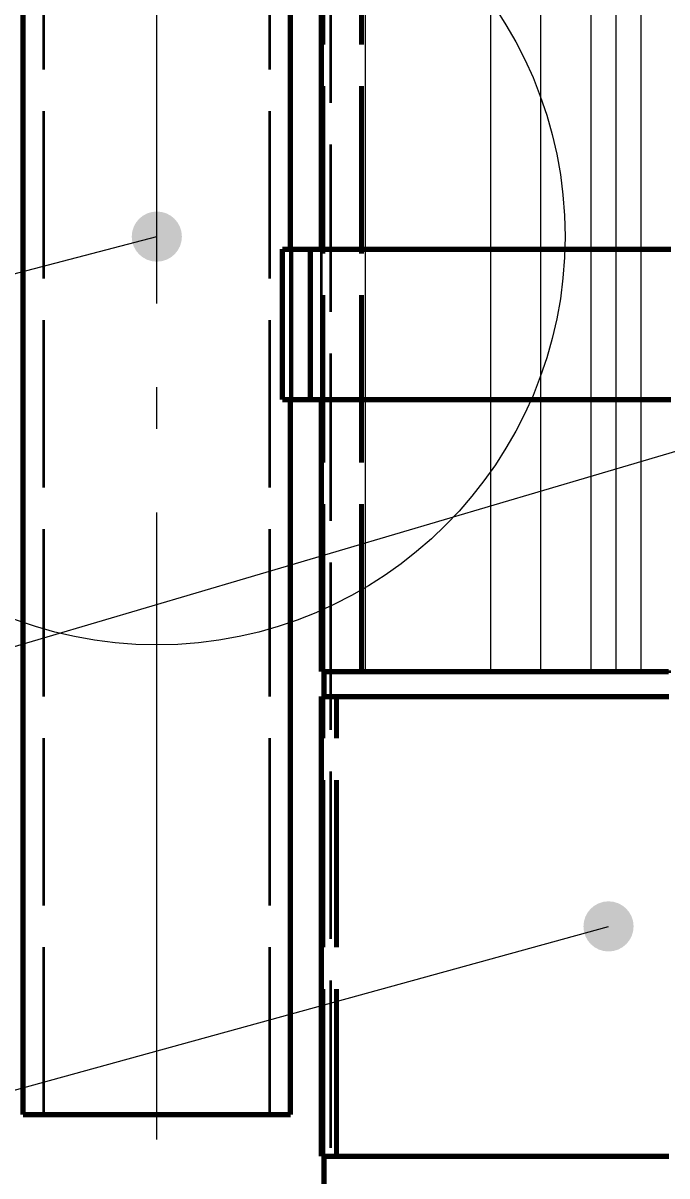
# Model space of a CAD drawing. Header units: millimetres. Extents: x 0 to 2208, y 0 to 420.
# Drawn here: x 78.81 to 94.22, y 142.66 to 170.24 of the extents above; entities that cross this region are included whole.
import ezdxf

# ---------------------------------------------------------------- set-up
doc = ezdxf.new("R2010")
doc.units = ezdxf.units.MM
doc.linetypes.add('IRAM-E-TRAZOS', pattern=[5, 4, -1])
doc.linetypes.add('IRAM-F-TRAZO-PUNTO', pattern=[20, 15, -2, 1, -2])
for name, color, linetype, lineweight in [('01-VISIBLE', 7, 'CONTINUOUS', 70), ('02-OCULTA', 4, 'IRAM-E-TRAZOS', 35), ('03-EJE', 1, 'IRAM-F-TRAZO-PUNTO', 18), ('04-COTA', 3, 'CONTINUOUS', 18), ('05-RAYADO', 8, 'CONTINUOUS', 18), ('08-FINA', 5, 'CONTINUOUS', 18)]:
    doc.layers.add(name, color=color, linetype=linetype, lineweight=lineweight)
doc.styles.add('ISO3098', font='isocpeur.ttf')
doc.dimstyles.new('FLAMA-IRAM', dxfattribs={"dimtxt": 3.5, "dimasz": 3.5, "dimexe": 2, "dimexo": 1.5, "dimgap": 1, "dimtad": 1, "dimdec": 1, "dimtxsty": 'ISO3098', "dimblk": 'IRAM_FLECHA', "dimblk1": 'IRAM_FLECHA', "dimblk2": 'IRAM_FLECHA', "dimcen": 2.5, "dimclrd": 256, "dimclre": 256, "dimclrt": 256, "dimazin": 3, "dimtfac": 1, "dimtmove": 0, "dimatfit": 3, "dimlwd": 18, "dimlwe": 18})

# ---------------------------------------------------------------- blocks, each defined once
blk = doc.blocks.new('IRAM_FLECHA')
blk.add_solid([(0, 0), (-1, 0.125), (-1, -0.125)])

msp = doc.modelspace()

# ---------------------------------------------------------------- hatches: boundary and pattern name
at = {"layer": '05-RAYADO'}
h = msp.add_hatch(dxfattribs=at)
h.set_pattern_fill('ANSI31', scale=0.94488, angle=45)
h.paths.add_polyline_path([(123.083, 154.733), (123.083, 198.138), (86.943, 198.138), (86.943, 154.733)])
h = msp.add_hatch(dxfattribs=at)
h.set_pattern_fill('ANSI31', scale=0.377953, angle=45)
h.paths.add_polyline_path([(120.384, 154.733), (120.384, 198.138), (89.642, 198.138), (89.642, 154.733)])
at = {"layer": '08-FINA'}
h = msp.add_hatch(color=7, dxfattribs=at)
h.dxf.hatch_style = 1
edge = h.paths.add_edge_path()
edge.add_arc((82.013, 165.135), 0.6, 0, 360)
h = msp.add_hatch(color=7, dxfattribs=at)
h.dxf.hatch_style = 1
edge = h.paths.add_edge_path()
edge.add_arc((92.819, 148.633), 0.6, 0, 360)

# ---------------------------------------------------------------- linework, layer by layer
at = {"layer": '01-VISIBLE'}
for p, q in [((85.953, 164.835), (85.953, 198.138)), ((78.813, 144.135), (78.813, 176.435)), ((85.213, 164.835), (85.213, 176.435)), ((85.023, 164.835), (85.69, 164.835)), ((85.023, 161.235), (85.023, 164.835)), ((85.69, 161.235), (85.69, 164.835)), ((85.023, 161.235), (85.69, 161.235)), ((85.213, 144.135), (85.213, 161.235)), ((85.953, 154.733), (85.953, 161.235)), ((86.013, 154.133), (86.013, 154.733)), ((85.953, 143.133), (85.953, 154.133)), ((86.013, 126.155), (86.013, 143.133))]:
    msp.add_line(p, q, dxfattribs=at)
for points in [[(85.69, 164.835), (85.79, 164.835), (85.891, 164.835), (85.991, 164.835), (86.091, 164.835), (86.191, 164.835), (86.292, 164.835), (86.392, 164.835), (86.492, 164.835), (86.592, 164.835), (86.692, 164.835), (86.793, 164.835), (86.893, 164.835), (86.993, 164.835), (87.093, 164.835), (87.193, 164.835), (87.294, 164.835), (87.394, 164.835), (87.494, 164.835), (87.594, 164.835), (87.695, 164.835), (87.795, 164.835), (87.895, 164.835), (87.995, 164.835), (88.095, 164.835), (88.196, 164.835), (88.296, 164.835), (88.396, 164.835), (88.496, 164.835), (88.596, 164.835), (88.697, 164.835), (88.797, 164.835), (88.897, 164.835), (88.997, 164.835), (89.098, 164.835), (89.198, 164.835), (89.298, 164.835), (89.398, 164.835), (89.498, 164.835), (89.599, 164.835), (89.699, 164.835), (89.799, 164.835), (89.899, 164.835), (89.999, 164.835), (90.1, 164.835), (90.2, 164.835), (90.3, 164.835), (90.4, 164.835), (90.501, 164.835), (90.601, 164.835), (90.701, 164.835), (90.801, 164.835), (90.901, 164.835), (91.002, 164.835), (91.102, 164.835), (91.202, 164.835), (91.302, 164.835), (91.402, 164.835), (91.503, 164.835), (91.603, 164.835), (91.703, 164.835), (91.803, 164.835), (91.904, 164.835), (92.004, 164.835), (92.104, 164.835), (92.204, 164.835), (92.304, 164.835), (92.405, 164.835), (92.505, 164.835), (92.605, 164.835), (92.705, 164.835), (92.805, 164.835), (92.906, 164.835), (93.006, 164.835), (93.106, 164.835), (93.206, 164.835), (93.307, 164.835), (93.407, 164.835), (93.507, 164.835), (93.607, 164.835), (93.707, 164.835), (93.808, 164.835), (93.908, 164.835), (94.008, 164.835), (94.108, 164.835), (94.208, 164.835), (94.309, 164.835)], [(85.69, 161.235), (85.79, 161.235), (85.891, 161.235), (85.991, 161.235), (86.091, 161.235), (86.191, 161.235), (86.292, 161.235), (86.392, 161.235), (86.492, 161.235), (86.592, 161.235), (86.692, 161.235), (86.793, 161.235), (86.893, 161.235), (86.993, 161.235), (87.093, 161.235), (87.193, 161.235), (87.294, 161.235), (87.394, 161.235), (87.494, 161.235), (87.594, 161.235), (87.695, 161.235), (87.795, 161.235), (87.895, 161.235), (87.995, 161.235), (88.095, 161.235), (88.196, 161.235), (88.296, 161.235), (88.396, 161.235), (88.496, 161.235), (88.596, 161.235), (88.697, 161.235), (88.797, 161.235), (88.897, 161.235), (88.997, 161.235), (89.098, 161.235), (89.198, 161.235), (89.298, 161.235), (89.398, 161.235), (89.498, 161.235), (89.599, 161.235), (89.699, 161.235), (89.799, 161.235), (89.899, 161.235), (89.999, 161.235), (90.1, 161.235), (90.2, 161.235), (90.3, 161.235), (90.4, 161.235), (90.501, 161.235), (90.601, 161.235), (90.701, 161.235), (90.801, 161.235), (90.901, 161.235), (91.002, 161.235), (91.102, 161.235), (91.202, 161.235), (91.302, 161.235), (91.402, 161.235), (91.503, 161.235), (91.603, 161.235), (91.703, 161.235), (91.803, 161.235), (91.904, 161.235), (92.004, 161.235), (92.104, 161.235), (92.204, 161.235), (92.304, 161.235), (92.405, 161.235), (92.505, 161.235), (92.605, 161.235), (92.705, 161.235), (92.805, 161.235), (92.906, 161.235), (93.006, 161.235), (93.106, 161.235), (93.206, 161.235), (93.307, 161.235), (93.407, 161.235), (93.507, 161.235), (93.607, 161.235), (93.707, 161.235), (93.808, 161.235), (93.908, 161.235), (94.008, 161.235), (94.108, 161.235), (94.208, 161.235), (94.309, 161.235)], [(85.953, 154.733), (86.053, 154.733), (86.153, 154.733), (86.253, 154.733), (86.353, 154.733), (86.453, 154.733), (86.553, 154.733), (86.653, 154.733), (86.753, 154.733), (86.853, 154.733), (86.954, 154.733), (87.054, 154.733), (87.154, 154.733), (87.254, 154.733), (87.354, 154.733), (87.454, 154.733), (87.554, 154.733), (87.654, 154.733), (87.754, 154.733), (87.854, 154.733), (87.954, 154.733), (88.054, 154.733), (88.154, 154.733), (88.254, 154.733), (88.354, 154.733), (88.454, 154.733), (88.554, 154.733), (88.654, 154.733), (88.754, 154.733), (88.855, 154.733), (88.955, 154.733), (89.055, 154.733), (89.155, 154.733), (89.255, 154.733), (89.355, 154.733), (89.455, 154.733), (89.555, 154.733), (89.655, 154.733), (89.755, 154.733), (89.855, 154.733), (89.955, 154.733), (90.055, 154.733), (90.155, 154.733), (90.255, 154.733), (90.355, 154.733), (90.455, 154.733), (90.555, 154.733), (90.655, 154.733), (90.756, 154.733), (90.856, 154.733), (90.956, 154.733), (91.056, 154.733), (91.156, 154.733), (91.256, 154.733), (91.356, 154.733), (91.456, 154.733), (91.556, 154.733), (91.656, 154.733), (91.756, 154.733), (91.856, 154.733), (91.956, 154.733), (92.056, 154.733), (92.156, 154.733), (92.256, 154.733), (92.356, 154.733), (92.456, 154.733), (92.556, 154.733), (92.657, 154.733), (92.757, 154.733), (92.857, 154.733), (92.957, 154.733), (93.057, 154.733), (93.157, 154.733), (93.257, 154.733), (93.357, 154.733), (93.457, 154.733), (93.557, 154.733), (93.657, 154.733), (93.757, 154.733), (93.857, 154.733), (93.957, 154.733), (94.057, 154.733), (94.157, 154.733), (94.257, 154.733)], [(85.953, 154.133), (86.053, 154.133), (86.153, 154.133), (86.253, 154.133), (86.353, 154.133), (86.454, 154.133), (86.554, 154.133), (86.654, 154.133), (86.754, 154.133), (86.854, 154.133), (86.954, 154.133), (87.054, 154.133), (87.154, 154.133), (87.254, 154.133), (87.355, 154.133), (87.455, 154.133), (87.555, 154.133), (87.655, 154.133), (87.755, 154.133), (87.855, 154.133), (87.955, 154.133), (88.055, 154.133), (88.156, 154.133), (88.256, 154.133), (88.356, 154.133), (88.456, 154.133), (88.556, 154.133), (88.656, 154.133), (88.756, 154.133), (88.856, 154.133), (88.956, 154.133), (89.057, 154.133), (89.157, 154.133), (89.257, 154.133), (89.357, 154.133), (89.457, 154.133), (89.557, 154.133), (89.657, 154.133), (89.757, 154.133), (89.857, 154.133), (89.958, 154.133), (90.058, 154.133), (90.158, 154.133), (90.258, 154.133), (90.358, 154.133), (90.458, 154.133), (90.558, 154.133), (90.658, 154.133), (90.758, 154.133), (90.859, 154.133), (90.959, 154.133), (91.059, 154.133), (91.159, 154.133), (91.259, 154.133), (91.359, 154.133), (91.459, 154.133), (91.559, 154.133), (91.659, 154.133), (91.76, 154.133), (91.86, 154.133), (91.96, 154.133), (92.06, 154.133), (92.16, 154.133), (92.26, 154.133), (92.36, 154.133), (92.46, 154.133), (92.561, 154.133), (92.661, 154.133), (92.761, 154.133), (92.861, 154.133), (92.961, 154.133), (93.061, 154.133), (93.161, 154.133), (93.261, 154.133), (93.361, 154.133), (93.462, 154.133), (93.562, 154.133), (93.662, 154.133), (93.762, 154.133), (93.862, 154.133), (93.962, 154.133), (94.062, 154.133), (94.162, 154.133), (94.262, 154.133)], [(78.813, 144.135), (78.913, 144.135), (79.013, 144.135), (79.113, 144.135), (79.213, 144.135), (79.313, 144.135), (79.413, 144.135), (79.513, 144.135), (79.613, 144.135), (79.713, 144.135), (79.813, 144.135), (79.913, 144.135), (80.013, 144.135), (80.113, 144.135), (80.213, 144.135), (80.313, 144.135), (80.413, 144.135), (80.513, 144.135), (80.613, 144.135), (80.713, 144.135), (80.813, 144.135), (80.913, 144.135), (81.013, 144.135), (81.113, 144.135), (81.213, 144.135), (81.313, 144.135), (81.413, 144.135), (81.513, 144.135), (81.613, 144.135), (81.713, 144.135), (81.813, 144.135), (81.913, 144.135), (82.013, 144.135), (82.113, 144.135), (82.213, 144.135), (82.313, 144.135), (82.413, 144.135), (82.513, 144.135), (82.613, 144.135), (82.713, 144.135), (82.813, 144.135), (82.913, 144.135), (83.013, 144.135), (83.113, 144.135), (83.213, 144.135), (83.313, 144.135), (83.413, 144.135), (83.513, 144.135), (83.613, 144.135), (83.713, 144.135), (83.813, 144.135), (83.913, 144.135), (84.013, 144.135), (84.113, 144.135), (84.213, 144.135), (84.313, 144.135), (84.413, 144.135), (84.513, 144.135), (84.613, 144.135), (84.713, 144.135), (84.813, 144.135), (84.913, 144.135), (85.013, 144.135), (85.113, 144.135), (85.213, 144.135)], [(85.953, 143.133), (86.053, 143.133), (86.153, 143.133), (86.253, 143.133), (86.353, 143.133), (86.454, 143.133), (86.554, 143.133), (86.654, 143.133), (86.754, 143.133), (86.854, 143.133), (86.954, 143.133), (87.054, 143.133), (87.154, 143.133), (87.254, 143.133), (87.355, 143.133), (87.455, 143.133), (87.555, 143.133), (87.655, 143.133), (87.755, 143.133), (87.855, 143.133), (87.955, 143.133), (88.055, 143.133), (88.156, 143.133), (88.256, 143.133), (88.356, 143.133), (88.456, 143.133), (88.556, 143.133), (88.656, 143.133), (88.756, 143.133), (88.856, 143.133), (88.956, 143.133), (89.057, 143.133), (89.157, 143.133), (89.257, 143.133), (89.357, 143.133), (89.457, 143.133), (89.557, 143.133), (89.657, 143.133), (89.757, 143.133), (89.857, 143.133), (89.958, 143.133), (90.058, 143.133), (90.158, 143.133), (90.258, 143.133), (90.358, 143.133), (90.458, 143.133), (90.558, 143.133), (90.658, 143.133), (90.758, 143.133), (90.859, 143.133), (90.959, 143.133), (91.059, 143.133), (91.159, 143.133), (91.259, 143.133), (91.359, 143.133), (91.459, 143.133), (91.559, 143.133), (91.659, 143.133), (91.76, 143.133), (91.86, 143.133), (91.96, 143.133), (92.06, 143.133), (92.16, 143.133), (92.26, 143.133), (92.36, 143.133), (92.46, 143.133), (92.561, 143.133), (92.661, 143.133), (92.761, 143.133), (92.861, 143.133), (92.961, 143.133), (93.061, 143.133), (93.161, 143.133), (93.261, 143.133), (93.361, 143.133), (93.462, 143.133), (93.562, 143.133), (93.662, 143.133), (93.762, 143.133), (93.862, 143.133), (93.962, 143.133), (94.062, 143.133), (94.162, 143.133), (94.262, 143.133)]]:
    msp.add_lwpolyline(points, dxfattribs=at)
at = {"layer": '02-OCULTA'}
for p, q in [((86.173, 123.335), (86.173, 217.535)), ((86.013, 154.733), (86.013, 198.138)), ((86.013, 154.733), (86.013, 198.138)), ((86.886, 154.733), (86.886, 198.138)), ((86.943, 154.733), (86.943, 198.138)), ((79.313, 144.135), (79.313, 176.435)), ((84.713, 144.135), (84.713, 176.435)), ((85.023, 161.235), (85.023, 164.835)), ((85.023, 164.835), (85.69, 164.835)), ((85.213, 161.235), (85.213, 164.835)), ((85.253, 161.235), (85.253, 164.835)), ((85.69, 161.235), (85.69, 164.835)), ((85.953, 161.235), (85.953, 164.835)), ((85.953, 161.235), (85.953, 164.835)), ((85.023, 161.235), (85.69, 161.235)), ((86.943, 154.733), (86.886, 154.733)), ((86.013, 143.133), (86.013, 154.133)), ((86.013, 143.133), (86.013, 154.133)), ((86.286, 143.133), (86.286, 154.133)), ((86.345, 154.133), (86.286, 154.133)), ((86.345, 143.133), (86.345, 154.133)), ((86.345, 143.133), (86.286, 143.133))]:
    msp.add_line(p, q, dxfattribs=at)
for points in [[(85.023, 164.835), (85.061, 164.835), (85.099, 164.835), (85.138, 164.835), (85.176, 164.835), (85.215, 164.835), (85.253, 164.835)], [(85.253, 164.835), (85.215, 164.835), (85.176, 164.835), (85.138, 164.835), (85.099, 164.835), (85.061, 164.835), (85.023, 164.835)], [(94.309, 164.835), (94.208, 164.835), (94.108, 164.835), (94.008, 164.835), (93.908, 164.835), (93.808, 164.835), (93.707, 164.835), (93.607, 164.835), (93.507, 164.835), (93.407, 164.835), (93.307, 164.835), (93.206, 164.835), (93.106, 164.835), (93.006, 164.835), (92.906, 164.835), (92.805, 164.835), (92.705, 164.835), (92.605, 164.835), (92.505, 164.835), (92.405, 164.835), (92.304, 164.835), (92.204, 164.835), (92.104, 164.835), (92.004, 164.835), (91.904, 164.835), (91.803, 164.835), (91.703, 164.835), (91.603, 164.835), (91.503, 164.835), (91.402, 164.835), (91.302, 164.835), (91.202, 164.835), (91.102, 164.835), (91.002, 164.835), (90.901, 164.835), (90.801, 164.835), (90.701, 164.835), (90.601, 164.835), (90.501, 164.835), (90.4, 164.835), (90.3, 164.835), (90.2, 164.835), (90.1, 164.835), (89.999, 164.835), (89.899, 164.835), (89.799, 164.835), (89.699, 164.835), (89.599, 164.835), (89.498, 164.835), (89.398, 164.835), (89.298, 164.835), (89.198, 164.835), (89.098, 164.835), (88.997, 164.835), (88.897, 164.835), (88.797, 164.835), (88.697, 164.835), (88.596, 164.835), (88.496, 164.835), (88.396, 164.835), (88.296, 164.835), (88.196, 164.835), (88.095, 164.835), (87.995, 164.835), (87.895, 164.835), (87.795, 164.835), (87.695, 164.835), (87.594, 164.835), (87.494, 164.835), (87.394, 164.835), (87.294, 164.835), (87.193, 164.835), (87.093, 164.835), (86.993, 164.835), (86.893, 164.835), (86.793, 164.835), (86.692, 164.835), (86.592, 164.835), (86.492, 164.835), (86.392, 164.835), (86.292, 164.835), (86.191, 164.835), (86.091, 164.835), (85.991, 164.835), (85.891, 164.835), (85.79, 164.835), (85.69, 164.835)], [(94.257, 164.835), (94.157, 164.835), (94.057, 164.835), (93.957, 164.835), (93.857, 164.835), (93.757, 164.835), (93.657, 164.835), (93.557, 164.835), (93.457, 164.835), (93.357, 164.835), (93.257, 164.835), (93.157, 164.835), (93.057, 164.835), (92.957, 164.835), (92.857, 164.835), (92.757, 164.835), (92.657, 164.835), (92.556, 164.835), (92.456, 164.835), (92.356, 164.835), (92.256, 164.835), (92.156, 164.835), (92.056, 164.835), (91.956, 164.835), (91.856, 164.835), (91.756, 164.835), (91.656, 164.835), (91.556, 164.835), (91.456, 164.835), (91.356, 164.835), (91.256, 164.835), (91.156, 164.835), (91.056, 164.835), (90.956, 164.835), (90.856, 164.835), (90.756, 164.835), (90.655, 164.835), (90.555, 164.835), (90.455, 164.835), (90.355, 164.835), (90.255, 164.835), (90.155, 164.835), (90.055, 164.835), (89.955, 164.835), (89.855, 164.835), (89.755, 164.835), (89.655, 164.835), (89.555, 164.835), (89.455, 164.835), (89.355, 164.835), (89.255, 164.835), (89.155, 164.835), (89.055, 164.835), (88.955, 164.835), (88.855, 164.835), (88.754, 164.835), (88.654, 164.835), (88.554, 164.835), (88.454, 164.835), (88.354, 164.835), (88.254, 164.835), (88.154, 164.835), (88.054, 164.835), (87.954, 164.835), (87.854, 164.835), (87.754, 164.835), (87.654, 164.835), (87.554, 164.835), (87.454, 164.835), (87.354, 164.835), (87.254, 164.835), (87.154, 164.835), (87.054, 164.835), (86.954, 164.835), (86.853, 164.835), (86.753, 164.835), (86.653, 164.835), (86.553, 164.835), (86.453, 164.835), (86.353, 164.835), (86.253, 164.835), (86.153, 164.835), (86.053, 164.835), (85.953, 164.835)], [(85.953, 164.835), (86.053, 164.835), (86.153, 164.835), (86.253, 164.835), (86.353, 164.835), (86.453, 164.835), (86.553, 164.835), (86.653, 164.835), (86.753, 164.835), (86.853, 164.835), (86.954, 164.835), (87.054, 164.835), (87.154, 164.835), (87.254, 164.835), (87.354, 164.835), (87.454, 164.835), (87.554, 164.835), (87.654, 164.835), (87.754, 164.835), (87.854, 164.835), (87.954, 164.835), (88.054, 164.835), (88.154, 164.835), (88.254, 164.835), (88.354, 164.835), (88.454, 164.835), (88.554, 164.835), (88.654, 164.835), (88.754, 164.835), (88.855, 164.835), (88.955, 164.835), (89.055, 164.835), (89.155, 164.835), (89.255, 164.835), (89.355, 164.835), (89.455, 164.835), (89.555, 164.835), (89.655, 164.835), (89.755, 164.835), (89.855, 164.835), (89.955, 164.835), (90.055, 164.835), (90.155, 164.835), (90.255, 164.835), (90.355, 164.835), (90.455, 164.835), (90.555, 164.835), (90.655, 164.835), (90.756, 164.835), (90.856, 164.835), (90.956, 164.835), (91.056, 164.835), (91.156, 164.835), (91.256, 164.835), (91.356, 164.835), (91.456, 164.835), (91.556, 164.835), (91.656, 164.835), (91.756, 164.835), (91.856, 164.835), (91.956, 164.835), (92.056, 164.835), (92.156, 164.835), (92.256, 164.835), (92.356, 164.835), (92.456, 164.835), (92.556, 164.835), (92.657, 164.835), (92.757, 164.835), (92.857, 164.835), (92.957, 164.835), (93.057, 164.835), (93.157, 164.835), (93.257, 164.835), (93.357, 164.835), (93.457, 164.835), (93.557, 164.835), (93.657, 164.835), (93.757, 164.835), (93.857, 164.835), (93.957, 164.835), (94.057, 164.835), (94.157, 164.835), (94.257, 164.835)], [(85.023, 161.235), (85.061, 161.235), (85.099, 161.235), (85.138, 161.235), (85.176, 161.235), (85.215, 161.235), (85.253, 161.235)], [(85.253, 161.235), (85.215, 161.235), (85.176, 161.235), (85.138, 161.235), (85.099, 161.235), (85.061, 161.235), (85.023, 161.235)], [(94.309, 161.235), (94.208, 161.235), (94.108, 161.235), (94.008, 161.235), (93.908, 161.235), (93.808, 161.235), (93.707, 161.235), (93.607, 161.235), (93.507, 161.235), (93.407, 161.235), (93.307, 161.235), (93.206, 161.235), (93.106, 161.235), (93.006, 161.235), (92.906, 161.235), (92.805, 161.235), (92.705, 161.235), (92.605, 161.235), (92.505, 161.235), (92.405, 161.235), (92.304, 161.235), (92.204, 161.235), (92.104, 161.235), (92.004, 161.235), (91.904, 161.235), (91.803, 161.235), (91.703, 161.235), (91.603, 161.235), (91.503, 161.235), (91.402, 161.235), (91.302, 161.235), (91.202, 161.235), (91.102, 161.235), (91.002, 161.235), (90.901, 161.235), (90.801, 161.235), (90.701, 161.235), (90.601, 161.235), (90.501, 161.235), (90.4, 161.235), (90.3, 161.235), (90.2, 161.235), (90.1, 161.235), (89.999, 161.235), (89.899, 161.235), (89.799, 161.235), (89.699, 161.235), (89.599, 161.235), (89.498, 161.235), (89.398, 161.235), (89.298, 161.235), (89.198, 161.235), (89.098, 161.235), (88.997, 161.235), (88.897, 161.235), (88.797, 161.235), (88.697, 161.235), (88.596, 161.235), (88.496, 161.235), (88.396, 161.235), (88.296, 161.235), (88.196, 161.235), (88.095, 161.235), (87.995, 161.235), (87.895, 161.235), (87.795, 161.235), (87.695, 161.235), (87.594, 161.235), (87.494, 161.235), (87.394, 161.235), (87.294, 161.235), (87.193, 161.235), (87.093, 161.235), (86.993, 161.235), (86.893, 161.235), (86.793, 161.235), (86.692, 161.235), (86.592, 161.235), (86.492, 161.235), (86.392, 161.235), (86.292, 161.235), (86.191, 161.235), (86.091, 161.235), (85.991, 161.235), (85.891, 161.235), (85.79, 161.235), (85.69, 161.235)], [(94.257, 161.235), (94.157, 161.235), (94.057, 161.235), (93.957, 161.235), (93.857, 161.235), (93.757, 161.235), (93.657, 161.235), (93.557, 161.235), (93.457, 161.235), (93.357, 161.235), (93.257, 161.235), (93.157, 161.235), (93.057, 161.235), (92.957, 161.235), (92.857, 161.235), (92.757, 161.235), (92.657, 161.235), (92.556, 161.235), (92.456, 161.235), (92.356, 161.235), (92.256, 161.235), (92.156, 161.235), (92.056, 161.235), (91.956, 161.235), (91.856, 161.235), (91.756, 161.235), (91.656, 161.235), (91.556, 161.235), (91.456, 161.235), (91.356, 161.235), (91.256, 161.235), (91.156, 161.235), (91.056, 161.235), (90.956, 161.235), (90.856, 161.235), (90.756, 161.235), (90.655, 161.235), (90.555, 161.235), (90.455, 161.235), (90.355, 161.235), (90.255, 161.235), (90.155, 161.235), (90.055, 161.235), (89.955, 161.235), (89.855, 161.235), (89.755, 161.235), (89.655, 161.235), (89.555, 161.235), (89.455, 161.235), (89.355, 161.235), (89.255, 161.235), (89.155, 161.235), (89.055, 161.235), (88.955, 161.235), (88.855, 161.235), (88.754, 161.235), (88.654, 161.235), (88.554, 161.235), (88.454, 161.235), (88.354, 161.235), (88.254, 161.235), (88.154, 161.235), (88.054, 161.235), (87.954, 161.235), (87.854, 161.235), (87.754, 161.235), (87.654, 161.235), (87.554, 161.235), (87.454, 161.235), (87.354, 161.235), (87.254, 161.235), (87.154, 161.235), (87.054, 161.235), (86.954, 161.235), (86.853, 161.235), (86.753, 161.235), (86.653, 161.235), (86.553, 161.235), (86.453, 161.235), (86.353, 161.235), (86.253, 161.235), (86.153, 161.235), (86.053, 161.235), (85.953, 161.235)], [(85.953, 161.235), (86.053, 161.235), (86.153, 161.235), (86.253, 161.235), (86.353, 161.235), (86.453, 161.235), (86.553, 161.235), (86.653, 161.235), (86.753, 161.235), (86.853, 161.235), (86.954, 161.235), (87.054, 161.235), (87.154, 161.235), (87.254, 161.235), (87.354, 161.235), (87.454, 161.235), (87.554, 161.235), (87.654, 161.235), (87.754, 161.235), (87.854, 161.235), (87.954, 161.235), (88.054, 161.235), (88.154, 161.235), (88.254, 161.235), (88.354, 161.235), (88.454, 161.235), (88.554, 161.235), (88.654, 161.235), (88.754, 161.235), (88.855, 161.235), (88.955, 161.235), (89.055, 161.235), (89.155, 161.235), (89.255, 161.235), (89.355, 161.235), (89.455, 161.235), (89.555, 161.235), (89.655, 161.235), (89.755, 161.235), (89.855, 161.235), (89.955, 161.235), (90.055, 161.235), (90.155, 161.235), (90.255, 161.235), (90.355, 161.235), (90.455, 161.235), (90.555, 161.235), (90.655, 161.235), (90.756, 161.235), (90.856, 161.235), (90.956, 161.235), (91.056, 161.235), (91.156, 161.235), (91.256, 161.235), (91.356, 161.235), (91.456, 161.235), (91.556, 161.235), (91.656, 161.235), (91.756, 161.235), (91.856, 161.235), (91.956, 161.235), (92.056, 161.235), (92.156, 161.235), (92.256, 161.235), (92.356, 161.235), (92.456, 161.235), (92.556, 161.235), (92.657, 161.235), (92.757, 161.235), (92.857, 161.235), (92.957, 161.235), (93.057, 161.235), (93.157, 161.235), (93.257, 161.235), (93.357, 161.235), (93.457, 161.235), (93.557, 161.235), (93.657, 161.235), (93.757, 161.235), (93.857, 161.235), (93.957, 161.235), (94.057, 161.235), (94.157, 161.235), (94.257, 161.235)], [(86.886, 154.733), (86.782, 154.733), (86.679, 154.733), (86.575, 154.733), (86.471, 154.733), (86.368, 154.733), (86.264, 154.733), (86.16, 154.733), (86.057, 154.733), (85.953, 154.733)], [(86.943, 154.733), (86.84, 154.733), (86.736, 154.733), (86.633, 154.733), (86.53, 154.733), (86.426, 154.733), (86.323, 154.733), (86.22, 154.733), (86.116, 154.733), (86.013, 154.733)], [(86.013, 154.733), (86.113, 154.733), (86.213, 154.733), (86.313, 154.733), (86.413, 154.733), (86.513, 154.733), (86.613, 154.733), (86.713, 154.733), (86.813, 154.733), (86.913, 154.733), (87.013, 154.733), (87.113, 154.733), (87.213, 154.733), (87.313, 154.733), (87.413, 154.733), (87.513, 154.733), (87.613, 154.733), (87.713, 154.733), (87.813, 154.733), (87.913, 154.733), (88.013, 154.733), (88.113, 154.733), (88.213, 154.733), (88.313, 154.733), (88.413, 154.733), (88.513, 154.733), (88.613, 154.733), (88.713, 154.733), (88.813, 154.733), (88.913, 154.733), (89.013, 154.733), (89.113, 154.733), (89.213, 154.733), (89.313, 154.733), (89.413, 154.733), (89.513, 154.733), (89.613, 154.733), (89.713, 154.733), (89.813, 154.733), (89.913, 154.733), (90.013, 154.733), (90.113, 154.733), (90.213, 154.733), (90.313, 154.733), (90.413, 154.733), (90.513, 154.733), (90.613, 154.733), (90.713, 154.733), (90.813, 154.733), (90.913, 154.733), (91.013, 154.733), (91.113, 154.733), (91.213, 154.733), (91.313, 154.733), (91.413, 154.733), (91.513, 154.733), (91.613, 154.733), (91.713, 154.733), (91.813, 154.733), (91.913, 154.733), (92.013, 154.733), (92.113, 154.733), (92.213, 154.733), (92.313, 154.733), (92.413, 154.733), (92.513, 154.733), (92.613, 154.733), (92.713, 154.733), (92.813, 154.733), (92.913, 154.733), (93.013, 154.733), (93.113, 154.733), (93.213, 154.733), (93.313, 154.733), (93.413, 154.733), (93.513, 154.733), (93.613, 154.733), (93.713, 154.733), (93.813, 154.733), (93.913, 154.733), (94.013, 154.733), (94.113, 154.733), (94.213, 154.733), (94.313, 154.733)], [(86.286, 154.133), (86.23, 154.133), (86.175, 154.133), (86.119, 154.133), (86.064, 154.133), (86.008, 154.133), (85.953, 154.133)], [(86.345, 154.133), (86.289, 154.133), (86.234, 154.133), (86.179, 154.133), (86.124, 154.133), (86.068, 154.133), (86.013, 154.133)], [(86.013, 154.133), (86.114, 154.133), (86.214, 154.133), (86.315, 154.133), (86.415, 154.133), (86.516, 154.133), (86.616, 154.133), (86.717, 154.133), (86.817, 154.133), (86.918, 154.133), (87.018, 154.133), (87.119, 154.133), (87.219, 154.133), (87.32, 154.133), (87.42, 154.133), (87.521, 154.133), (87.622, 154.133), (87.722, 154.133), (87.823, 154.133), (87.923, 154.133), (88.024, 154.133), (88.124, 154.133), (88.225, 154.133), (88.325, 154.133), (88.426, 154.133), (88.526, 154.133), (88.627, 154.133), (88.727, 154.133), (88.828, 154.133), (88.928, 154.133), (89.029, 154.133), (89.13, 154.133), (89.23, 154.133), (89.331, 154.133), (89.431, 154.133), (89.532, 154.133), (89.632, 154.133), (89.733, 154.133), (89.833, 154.133), (89.934, 154.133), (90.034, 154.133), (90.135, 154.133), (90.235, 154.133), (90.336, 154.133), (90.436, 154.133), (90.537, 154.133), (90.637, 154.133), (90.738, 154.133), (90.839, 154.133), (90.939, 154.133), (91.04, 154.133), (91.14, 154.133), (91.241, 154.133), (91.341, 154.133), (91.442, 154.133), (91.542, 154.133), (91.643, 154.133), (91.743, 154.133), (91.844, 154.133), (91.944, 154.133), (92.045, 154.133), (92.145, 154.133), (92.246, 154.133), (92.347, 154.133), (92.447, 154.133), (92.548, 154.133), (92.648, 154.133), (92.749, 154.133), (92.849, 154.133), (92.95, 154.133), (93.05, 154.133), (93.151, 154.133), (93.251, 154.133), (93.352, 154.133), (93.452, 154.133), (93.553, 154.133), (93.653, 154.133), (93.754, 154.133), (93.855, 154.133), (93.955, 154.133), (94.056, 154.133), (94.156, 154.133), (94.257, 154.133)], [(85.213, 144.135), (85.113, 144.135), (85.013, 144.135), (84.913, 144.135), (84.813, 144.135), (84.713, 144.135), (84.613, 144.135), (84.513, 144.135), (84.413, 144.135), (84.313, 144.135), (84.213, 144.135), (84.113, 144.135), (84.013, 144.135), (83.913, 144.135), (83.813, 144.135), (83.713, 144.135), (83.613, 144.135), (83.513, 144.135), (83.413, 144.135), (83.313, 144.135), (83.213, 144.135), (83.113, 144.135), (83.013, 144.135), (82.913, 144.135), (82.813, 144.135), (82.713, 144.135), (82.613, 144.135), (82.513, 144.135), (82.413, 144.135), (82.313, 144.135), (82.213, 144.135), (82.113, 144.135), (82.013, 144.135), (81.913, 144.135), (81.813, 144.135), (81.713, 144.135), (81.613, 144.135), (81.513, 144.135), (81.413, 144.135), (81.313, 144.135), (81.213, 144.135), (81.113, 144.135), (81.013, 144.135), (80.913, 144.135), (80.813, 144.135), (80.713, 144.135), (80.613, 144.135), (80.513, 144.135), (80.413, 144.135), (80.313, 144.135), (80.213, 144.135), (80.113, 144.135), (80.013, 144.135), (79.913, 144.135), (79.813, 144.135), (79.713, 144.135), (79.613, 144.135), (79.513, 144.135), (79.413, 144.135), (79.313, 144.135), (79.213, 144.135), (79.113, 144.135), (79.013, 144.135), (78.913, 144.135), (78.813, 144.135)], [(84.713, 144.135), (84.613, 144.135), (84.513, 144.135), (84.413, 144.135), (84.313, 144.135), (84.213, 144.135), (84.113, 144.135), (84.013, 144.135), (83.913, 144.135), (83.813, 144.135), (83.713, 144.135), (83.613, 144.135), (83.513, 144.135), (83.413, 144.135), (83.313, 144.135), (83.213, 144.135), (83.113, 144.135), (83.013, 144.135), (82.913, 144.135), (82.813, 144.135), (82.713, 144.135), (82.613, 144.135), (82.513, 144.135), (82.413, 144.135), (82.313, 144.135), (82.213, 144.135), (82.113, 144.135), (82.013, 144.135), (81.913, 144.135), (81.813, 144.135), (81.713, 144.135), (81.613, 144.135), (81.513, 144.135), (81.413, 144.135), (81.313, 144.135), (81.213, 144.135), (81.113, 144.135), (81.013, 144.135), (80.913, 144.135), (80.813, 144.135), (80.713, 144.135), (80.613, 144.135), (80.513, 144.135), (80.413, 144.135), (80.313, 144.135), (80.213, 144.135), (80.113, 144.135), (80.013, 144.135), (79.913, 144.135), (79.813, 144.135), (79.713, 144.135), (79.613, 144.135), (79.513, 144.135), (79.413, 144.135), (79.313, 144.135)], [(79.313, 144.135), (79.413, 144.135), (79.513, 144.135), (79.613, 144.135), (79.713, 144.135), (79.813, 144.135), (79.913, 144.135), (80.013, 144.135), (80.113, 144.135), (80.213, 144.135), (80.313, 144.135), (80.413, 144.135), (80.513, 144.135), (80.613, 144.135), (80.713, 144.135), (80.813, 144.135), (80.913, 144.135), (81.013, 144.135), (81.113, 144.135), (81.213, 144.135), (81.313, 144.135), (81.413, 144.135), (81.513, 144.135), (81.613, 144.135), (81.713, 144.135), (81.813, 144.135), (81.913, 144.135), (82.013, 144.135), (82.113, 144.135), (82.213, 144.135), (82.313, 144.135), (82.413, 144.135), (82.513, 144.135), (82.613, 144.135), (82.713, 144.135), (82.813, 144.135), (82.913, 144.135), (83.013, 144.135), (83.113, 144.135), (83.213, 144.135), (83.313, 144.135), (83.413, 144.135), (83.513, 144.135), (83.613, 144.135), (83.713, 144.135), (83.813, 144.135), (83.913, 144.135), (84.013, 144.135), (84.113, 144.135), (84.213, 144.135), (84.313, 144.135), (84.413, 144.135), (84.513, 144.135), (84.613, 144.135), (84.713, 144.135)], [(86.286, 143.133), (86.23, 143.133), (86.175, 143.133), (86.119, 143.133), (86.064, 143.133), (86.008, 143.133), (85.953, 143.133)], [(86.345, 143.133), (86.289, 143.133), (86.234, 143.133), (86.179, 143.133), (86.124, 143.133), (86.068, 143.133), (86.013, 143.133)], [(86.013, 143.133), (86.114, 143.133), (86.214, 143.133), (86.315, 143.133), (86.415, 143.133), (86.516, 143.133), (86.616, 143.133), (86.717, 143.133), (86.817, 143.133), (86.918, 143.133), (87.018, 143.133), (87.119, 143.133), (87.219, 143.133), (87.32, 143.133), (87.42, 143.133), (87.521, 143.133), (87.622, 143.133), (87.722, 143.133), (87.823, 143.133), (87.923, 143.133), (88.024, 143.133), (88.124, 143.133), (88.225, 143.133), (88.325, 143.133), (88.426, 143.133), (88.526, 143.133), (88.627, 143.133), (88.727, 143.133), (88.828, 143.133), (88.928, 143.133), (89.029, 143.133), (89.13, 143.133), (89.23, 143.133), (89.331, 143.133), (89.431, 143.133), (89.532, 143.133), (89.632, 143.133), (89.733, 143.133), (89.833, 143.133), (89.934, 143.133), (90.034, 143.133), (90.135, 143.133), (90.235, 143.133), (90.336, 143.133), (90.436, 143.133), (90.537, 143.133), (90.637, 143.133), (90.738, 143.133), (90.839, 143.133), (90.939, 143.133), (91.04, 143.133), (91.14, 143.133), (91.241, 143.133), (91.341, 143.133), (91.442, 143.133), (91.542, 143.133), (91.643, 143.133), (91.743, 143.133), (91.844, 143.133), (91.944, 143.133), (92.045, 143.133), (92.145, 143.133), (92.246, 143.133), (92.347, 143.133), (92.447, 143.133), (92.548, 143.133), (92.648, 143.133), (92.749, 143.133), (92.849, 143.133), (92.95, 143.133), (93.05, 143.133), (93.151, 143.133), (93.251, 143.133), (93.352, 143.133), (93.452, 143.133), (93.553, 143.133), (93.653, 143.133), (93.754, 143.133), (93.855, 143.133), (93.955, 143.133), (94.056, 143.133), (94.156, 143.133), (94.257, 143.133)]]:
    msp.add_lwpolyline(points, dxfattribs=at)
at = {"layer": '03-EJE'}
msp.add_line((82.013, 143.535), (82.013, 186.735), dxfattribs=at)
at = {"layer": '08-FINA'}
for p, q in [((51.684, 157.249), (82.013, 165.135)), ((51.649, 147.375), (104.698, 163.035)), ((51.67, 137.304), (92.819, 148.633))]:
    msp.add_line(p, q, dxfattribs=at)
msp.add_circle((82.013, 165.135), 9.767, dxfattribs=at)

# ---------------------------------------------------------------- dimensions: what is measured, and where the dimension line sits
at = {"layer": '04-COTA'}
msp.add_linear_dim(base=(67.813, 123.335), p1=(86.013, 123.335), p2=(102.013, 233.15), angle=90, dimstyle='FLAMA-IRAM', override={"dimlfac": 5}, dxfattribs=at).render()

doc.saveas('drawing.dxf')
